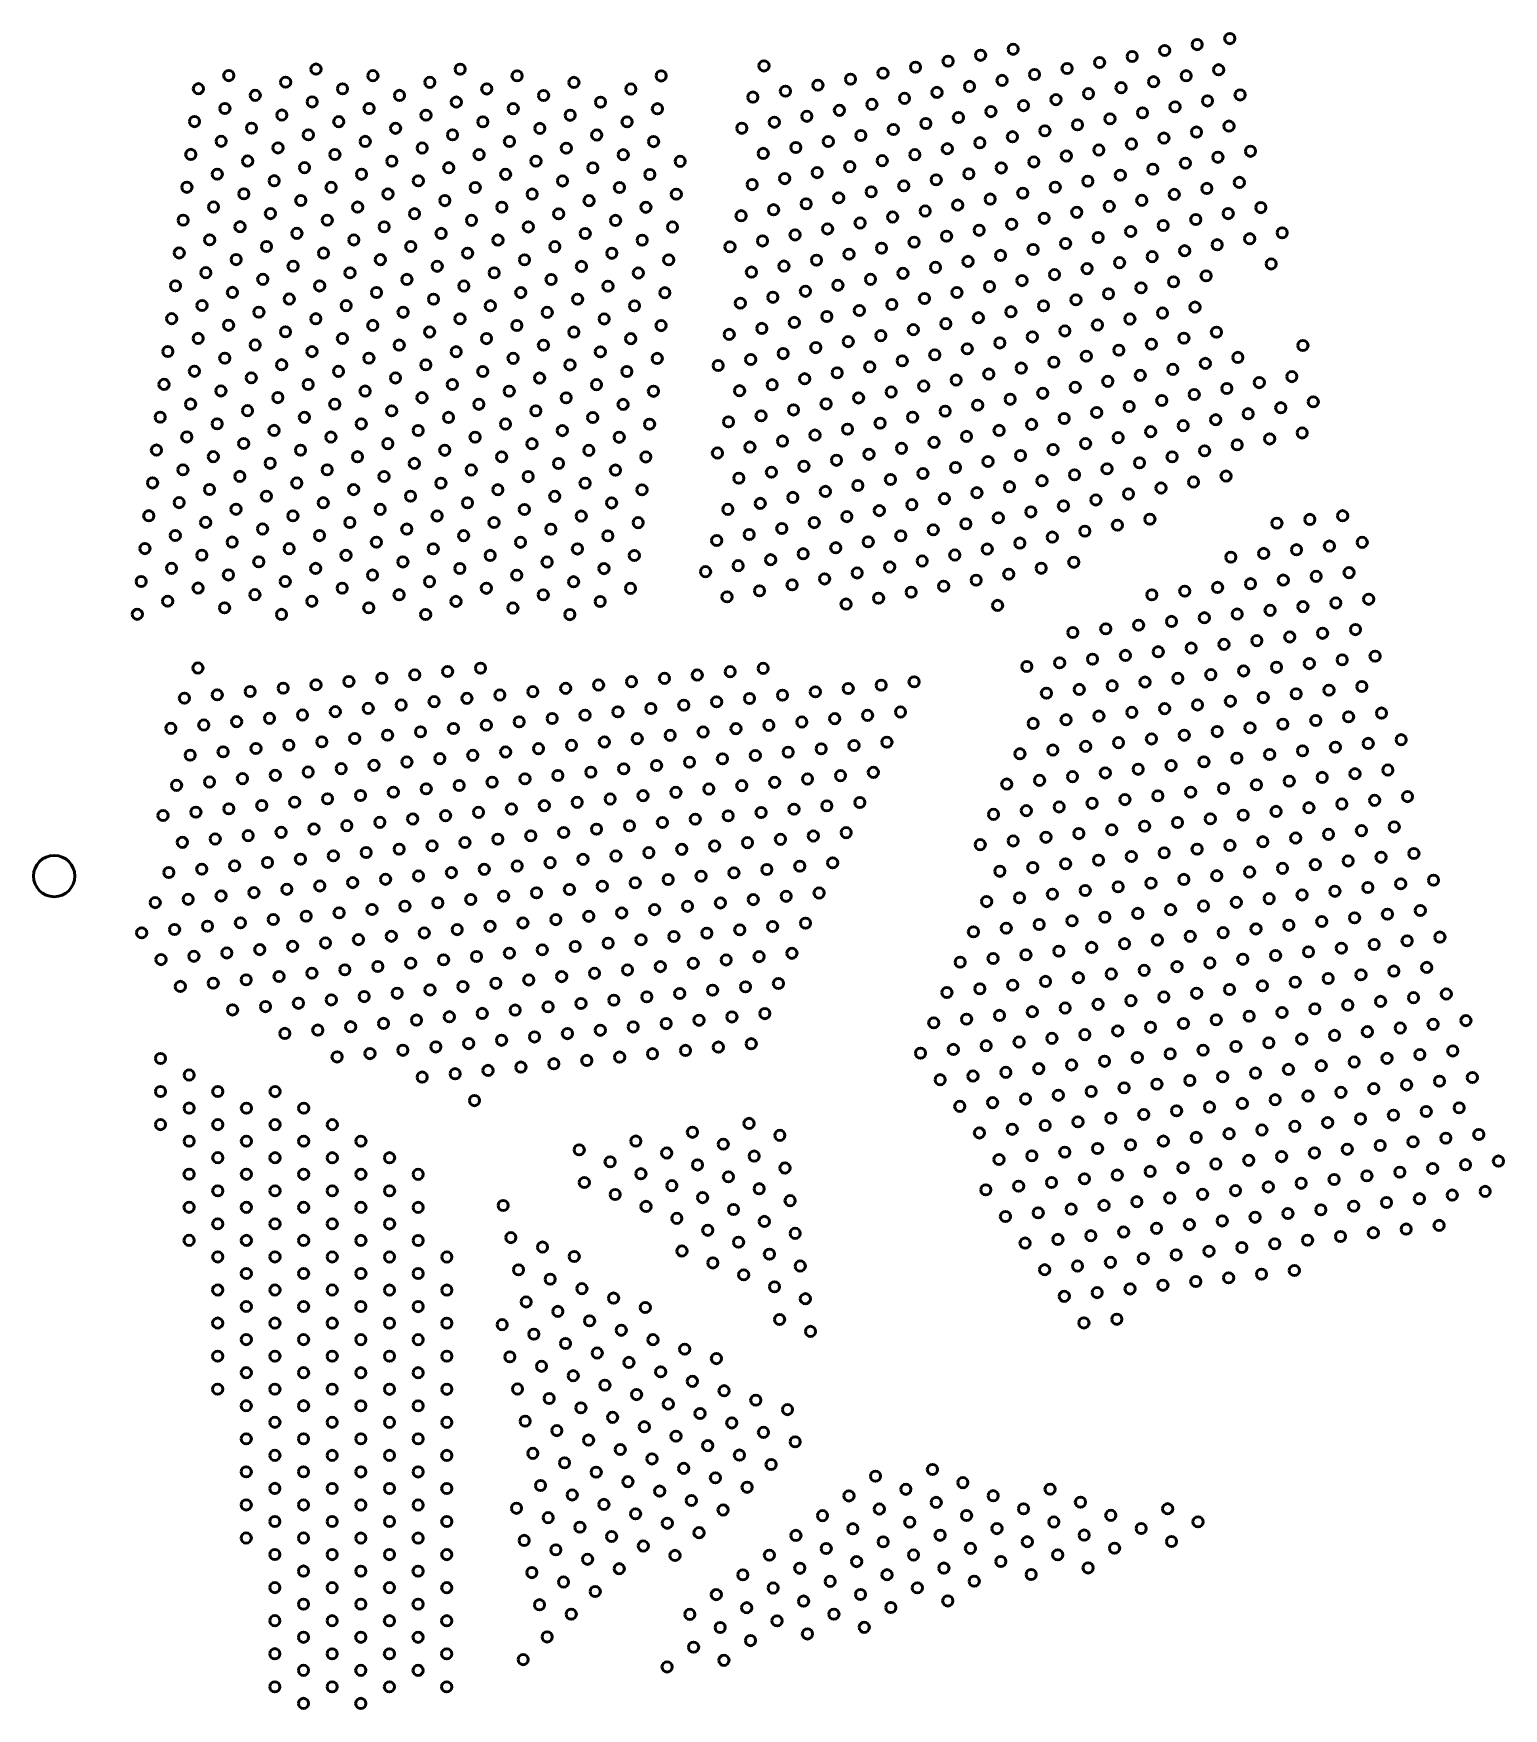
# Model space of a CAD drawing. Header units: millimetres. Extents: x 122 to 472, y 137 to 339.
# Drawn here: x 294.3 to 472.1, y 136.7 to 339.3 of the extents above; entities that cross this region are included whole.
import ezdxf

# ---------------------------------------------------------------- set-up
doc = ezdxf.new("R2010")
doc.units = ezdxf.units.MM
doc.header["$LTSCALE"] = 0.75
doc.layers.add('Visible', color=7, linetype='Continuous', lineweight=50)

msp = doc.modelspace()

# ---------------------------------------------------------------- linework, layer by layer
at = {"layer": 'Visible', "extrusion": (1e-16, 0, -1)}
for centre in [(-435.060704, 337.942341), (-438.994853, 338.665163), (-404.928604, 335.928246), (-408.862753, 336.651069), (-412.796902, 337.373891), (-423.258257, 335.773874), (-427.192406, 336.496696), (-431.126555, 337.219519), (-317.929859, 334.18985), (-328.483532, 334.977251), (-335.365451, 334.177758), (-345.919123, 334.965158), (-352.801042, 334.165666), (-370.236634, 334.153573), (-382.664803, 335.359797), (-393.126157, 333.759779), (-397.060306, 334.482602), (-400.994455, 335.205424), (-415.389959, 334.328229), (-419.324108, 335.051052), (-433.719612, 334.173857), (-437.653761, 334.896679), (-314.258106, 332.602958), (-321.140025, 331.803465), (-324.811778, 333.390358), (-331.693698, 332.590865), (-338.575617, 331.791373), (-342.24737, 333.378266), (-349.129289, 332.578773), (-356.011208, 331.779281), (-359.682962, 333.366173), (-366.564881, 332.566681), (-385.257859, 332.314135), (-389.192008, 333.036957), (-403.587512, 332.159762), (-407.521661, 332.882585), (-411.45581, 333.605407), (-421.917165, 332.00539), (-425.851314, 332.728212), (-429.785463, 333.451035), (-440.246818, 331.851018), (-317.468272, 330.216572), (-328.021944, 331.003973), (-334.903864, 330.20448), (-345.457536, 330.99188), (-352.339455, 330.192388), (-362.893128, 330.979788), (-369.775047, 330.180296), (-381.323711, 331.591312), (-391.785065, 329.991295), (-395.719214, 330.714118), (-399.653363, 331.43694), (-410.114718, 329.836923), (-414.048867, 330.559745), (-417.983016, 331.282568), (-428.444371, 329.682551), (-432.37852, 330.405373), (-436.312669, 331.128195), (-313.796519, 328.62968), (-320.678438, 327.830187), (-324.350191, 329.41708), (-331.23211, 328.617587), (-338.11403, 327.818095), (-341.785783, 329.404988), (-348.667702, 328.605495), (-355.549621, 327.806003), (-359.221374, 329.392895), (-366.103293, 328.593403), (-379.982619, 327.822828), (-383.916768, 328.545651), (-387.850916, 329.268473), (-398.312271, 327.668456), (-402.24642, 328.391278), (-406.180569, 329.114101), (-420.576073, 328.236906), (-424.510222, 328.959728), (-438.905726, 328.082534), (-317.006685, 326.243295), (-327.560357, 327.030695), (-334.442276, 326.231202), (-344.995949, 327.018602), (-351.877868, 326.21911), (-362.43154, 327.00651), (-369.313459, 326.207018), (-390.443973, 326.222811), (-394.378122, 326.945634), (-408.773626, 326.068439), (-412.707775, 326.791261), (-416.641924, 327.514084), (-427.103279, 325.914066), (-431.037428, 326.636889), (-434.971577, 327.359711), (-313.334932, 324.656402), (-320.216851, 323.856909), (-323.888604, 325.443802), (-330.770523, 324.64431), (-337.652442, 323.844817), (-341.324196, 325.43171), (-348.206115, 324.632217), (-355.088034, 323.832725), (-358.759787, 325.419617), (-365.641706, 324.620125), (-372.523625, 323.820632), (-382.575676, 324.777167), (-386.509825, 325.499989), (-396.971179, 323.899972), (-400.905328, 324.622794), (-404.839477, 325.345617), (-415.300832, 323.745599), (-419.234981, 324.468422), (-423.16913, 325.191244), (-433.630485, 323.591227), (-437.564634, 324.314049), (-441.498783, 325.036872), (-316.545098, 322.270017), (-327.09877, 323.057417), (-333.980689, 322.257924), (-344.534362, 323.045325), (-351.416281, 322.245832), (-361.969953, 323.033232), (-368.851872, 322.23374), (-385.168733, 321.731505), (-389.102881, 322.454327), (-393.03703, 323.17715), (-403.498385, 321.577132), (-407.432534, 322.299955), (-411.366683, 323.022777), (-425.762187, 322.145582), (-429.696336, 322.868405), (-312.873344, 320.683124), (-319.755264, 319.883631), (-323.427017, 321.470524), (-330.308936, 320.671032), (-337.190855, 319.871539), (-340.862608, 321.458432), (-347.744527, 320.658939), (-354.626447, 319.859447), (-358.2982, 321.44634), (-365.180119, 320.646847), (-372.062038, 319.847355), (-381.234584, 321.008683), (-395.630087, 320.131488), (-399.564236, 320.85431), (-413.95974, 319.977115), (-417.893889, 320.699938), (-421.828038, 321.42276), (-432.289393, 319.822743), (-436.223542, 320.545565), (-440.157691, 321.268388), (-316.08351, 318.296739), (-322.96543, 317.497246), (-326.637183, 319.084139), (-333.519102, 318.284646), (-340.401021, 317.485154), (-344.072774, 319.072047), (-350.954693, 318.272554), (-357.836613, 317.473062), (-361.508366, 319.059954), (-368.390285, 318.260462), (-383.827641, 317.963021), (-387.76179, 318.685843), (-391.695938, 319.408665), (-402.157293, 317.808648), (-406.091442, 318.531471), (-410.025591, 319.254293), (-420.486946, 317.654276), (-424.421095, 318.377098), (-428.355244, 319.099921), (-438.816599, 317.499904), (-442.750748, 318.222726), (-312.411757, 316.709846), (-319.293676, 315.910354), (-329.847349, 316.697754), (-336.729268, 315.898261), (-347.28294, 316.685661), (-354.164859, 315.886169), (-364.718532, 316.673569), (-371.600451, 315.874077), (-379.893492, 317.240198), (-390.354846, 315.640181), (-394.288995, 316.363004), (-398.223144, 317.085826), (-408.684499, 315.485809), (-412.618648, 316.208631), (-416.552797, 316.931454), (-430.948301, 316.054259), (-434.88245, 316.777081), (-315.621923, 314.323461), (-322.503842, 313.523968), (-326.175596, 315.110861), (-333.057515, 314.311369), (-339.939434, 313.511876), (-343.611187, 315.098769), (-350.493106, 314.299276), (-357.375025, 313.499784), (-361.046779, 315.086676), (-367.928698, 314.287184), (-378.5524, 313.471714), (-382.486549, 314.194537), (-386.420698, 314.917359), (-400.816201, 314.040164), (-404.75035, 314.762987), (-419.145854, 313.885792), (-423.080003, 314.608614), (-427.014152, 315.331437), (-437.475507, 313.731419), (-441.409656, 314.454242), (-445.343805, 315.177064), (-311.95017, 312.736568), (-318.832089, 311.937076), (-329.385761, 312.724476), (-336.267681, 311.924983), (-346.821353, 312.712384), (-353.703272, 311.912891), (-364.256945, 312.700291), (-371.138864, 311.900799), (-389.013755, 311.871697), (-392.947903, 312.59452), (-396.882052, 313.317342), (-407.343407, 311.717325), (-411.277556, 312.440147), (-415.211705, 313.16297), (-425.67306, 311.562952), (-429.607209, 312.285775), (-433.541358, 313.008597), (-444.002713, 311.40858), (-315.160336, 310.350183), (-322.042255, 309.55069), (-325.714008, 311.137583), (-332.595927, 310.338091), (-339.477847, 309.538598), (-343.1496, 311.125491), (-350.031519, 310.325998), (-356.913438, 309.526506), (-360.585191, 311.113399), (-367.467111, 310.313906), (-381.145457, 310.426053), (-385.079606, 311.148875), (-395.54096, 309.548858), (-399.475109, 310.27168), (-403.409258, 310.994503), (-413.870613, 309.394485), (-417.804762, 310.117308), (-421.738911, 310.84013), (-436.134415, 309.962935), (-311.488583, 308.76329), (-318.370502, 307.963798), (-328.924174, 308.751198), (-335.806093, 307.951705), (-346.359766, 308.739106), (-353.241685, 307.939613), (-363.795357, 308.727013), (-370.677277, 307.927521), (-383.738514, 307.380391), (-387.672663, 308.103213), (-391.606812, 308.826035), (-406.002315, 307.948841), (-409.936464, 308.671663), (-424.331968, 307.794468), (-428.266117, 308.517291), (-432.200266, 309.240113), (-314.698749, 306.376905), (-321.580668, 305.577413), (-325.252421, 307.164305), (-332.13434, 306.364813), (-339.016259, 305.56532), (-342.688013, 307.152213), (-349.569932, 306.35272), (-356.451851, 305.553228), (-360.123604, 307.140121), (-367.005523, 306.340628), (-379.804365, 306.657568), (-394.199868, 305.780374), (-398.134017, 306.503196), (-402.068166, 307.226018), (-412.529521, 305.626001), (-416.46367, 306.348824), (-420.397819, 307.071646), (-430.859174, 305.471629), (-434.793323, 306.194451), (-311.026995, 304.790012), (-317.908915, 303.99052), (-328.462587, 304.77792), (-335.344506, 303.978428), (-345.898179, 304.765828), (-352.780098, 303.966335), (-363.33377, 304.753735), (-370.215689, 303.954243), (-382.397422, 303.611907), (-386.331571, 304.334729), (-390.26572, 305.057551), (-400.727074, 303.457534), (-404.661223, 304.180357), (-408.595372, 304.903179), (-419.056727, 303.303162), (-422.990876, 304.025984), (-426.925025, 304.748807), (-314.237161, 302.403627), (-321.119081, 301.604135), (-324.790834, 303.191027), (-331.672753, 302.391535), (-338.554672, 301.592042), (-342.226425, 303.178935), (-349.108345, 302.379443), (-355.990264, 301.57995), (-359.662017, 303.166843), (-366.543936, 302.36735), (-378.463273, 302.889084), (-388.924628, 301.289067), (-392.858777, 302.01189), (-396.792925, 302.734712), (-411.188429, 301.857517), (-415.122578, 302.58034), (-429.518082, 301.703145), (-433.452231, 302.425967), (-437.38638, 303.14879), (-447.847735, 301.548772), (-310.565408, 300.816734), (-317.447327, 300.017242), (-328.001, 300.804642), (-334.882919, 300.00515), (-345.436591, 300.79255), (-352.318511, 299.993057), (-362.872183, 300.780458), (-369.754102, 299.980965), (-381.05633, 299.843423), (-384.990479, 300.566245), (-399.385982, 299.68905), (-403.320131, 300.411873), (-407.25428, 301.134695), (-417.715635, 299.534678), (-421.649784, 300.2575), (-425.583933, 300.980323), (-436.045288, 299.380305), (-439.979437, 300.103128), (-313.775574, 298.430349), (-320.657493, 297.630857), (-324.329247, 299.217749), (-331.211166, 298.418257), (-338.093085, 297.618765), (-341.764838, 299.205657), (-348.646757, 298.406165), (-355.528677, 297.606672), (-359.20043, 299.193565), (-366.082349, 298.394072), (-377.122181, 299.1206), (-387.583536, 297.520583), (-391.517685, 298.243406), (-395.451834, 298.966228), (-405.913188, 297.366211), (-409.847337, 298.089033), (-413.781486, 298.811856), (-424.242841, 297.211838), (-428.17699, 297.934661), (-432.111139, 298.657483), (-446.506643, 297.780288), (-310.103821, 296.843457), (-316.98574, 296.043964), (-323.867659, 295.244472), (-327.539413, 296.831364), (-334.421332, 296.031872), (-341.303251, 295.232379), (-344.975004, 296.819272), (-351.856923, 296.01978), (-358.738843, 295.220287), (-362.410596, 296.80718), (-369.292515, 296.007687), (-379.715238, 296.074939), (-383.649387, 296.797761), (-394.110742, 295.197744), (-398.04489, 295.920566), (-401.979039, 296.643388), (-416.374543, 295.766194), (-420.308692, 296.489016), (-434.704196, 295.611821), (-438.638345, 296.334644), (-442.572494, 297.057466), (-313.313987, 294.457071), (-320.195906, 293.657579), (-330.749579, 294.444979), (-337.631498, 293.645487), (-348.18517, 294.432887), (-355.067089, 293.633394), (-365.620762, 294.420795), (-386.242444, 293.752099), (-390.176593, 294.474921), (-404.572096, 293.597727), (-408.506245, 294.320549), (-412.440394, 295.043371), (-422.901749, 293.443354), (-426.835898, 294.166177), (-430.770047, 294.888999), (-441.231402, 293.288982), (-445.165551, 294.011804), (-449.0997, 294.734627), (-309.642234, 292.870179), (-316.524153, 292.070686), (-323.406072, 291.271194), (-327.077825, 292.858086), (-333.959745, 292.058594), (-340.841664, 291.259101), (-344.513417, 292.845994), (-351.395336, 292.046502), (-358.277255, 291.247009), (-361.949009, 292.833902), (-368.830928, 292.034409), (-378.374146, 292.306454), (-382.308295, 293.029277), (-392.76965, 291.42926), (-396.703799, 292.152082), (-400.637947, 292.874904), (-411.099302, 291.274887), (-415.033451, 291.99771), (-418.9676, 292.720532), (-433.363104, 291.843337), (-437.297253, 292.56616), (-312.8524, 290.483794), (-319.734319, 289.684301), (-330.287991, 290.471701), (-337.169911, 289.672209), (-347.723583, 290.459609), (-354.605502, 289.660116), (-365.159175, 290.447517), (-380.967203, 289.260793), (-384.901352, 289.983615), (-388.835501, 290.706437), (-399.296856, 289.10642), (-403.231004, 289.829243), (-407.165153, 290.552065), (-421.560657, 289.67487), (-425.494806, 290.397693), (-429.428955, 291.120515), (-439.89031, 289.520498), (-443.824459, 290.24332), (-447.758608, 290.966143), (-309.180647, 288.896901), (-316.062566, 288.097408), (-322.944485, 287.297916), (-326.616238, 288.884809), (-333.498157, 288.085316), (-340.380077, 287.285824), (-344.05183, 288.872716), (-350.933749, 288.073224), (-357.815668, 287.273731), (-361.487421, 288.860624), (-368.369341, 288.061131), (-377.033054, 288.53797), (-391.428558, 287.660776), (-395.362707, 288.383598), (-409.75821, 287.506403), (-413.692359, 288.229226), (-417.626508, 288.952048), (-428.087863, 287.352031), (-432.022012, 288.074853), (-435.956161, 288.797676), (-312.390813, 286.510516), (-319.272732, 285.711023), (-329.826404, 286.498423), (-336.708323, 285.698931), (-347.261996, 286.486331), (-354.143915, 285.686839), (-364.697587, 286.474239), (-379.626111, 285.492309), (-383.56026, 286.215131), (-387.494409, 286.937953), (-397.955764, 285.337936), (-401.889912, 286.060759), (-405.824061, 286.783581), (-416.285416, 285.183564), (-420.219565, 285.906386), (-424.153714, 286.629208), (-438.549218, 285.752014), (-308.719059, 284.923623), (-315.600979, 284.12413), (-322.482898, 283.324638), (-326.154651, 284.911531), (-333.03657, 284.112038), (-339.918489, 283.312546), (-343.590243, 284.899438), (-350.472162, 284.099946), (-357.354081, 283.300453), (-361.025834, 284.887346), (-367.907753, 284.087854), (-386.153317, 283.169469), (-390.087466, 283.892292), (-394.021615, 284.615114), (-408.417118, 283.737919), (-412.351267, 284.460741), (-426.746771, 283.583547), (-430.68092, 284.306369), (-434.615069, 285.029191), (-311.929225, 282.537238), (-318.811145, 281.737745), (-329.364817, 282.525145), (-336.246736, 281.725653), (-346.800409, 282.513053), (-353.682328, 281.713561), (-364.236, 282.500961), (-378.285019, 281.723825), (-382.219168, 282.446647), (-396.614672, 281.569452), (-400.548821, 282.292274), (-404.482969, 283.015097), (-414.944324, 281.41508), (-418.878473, 282.137902), (-422.812622, 282.860724), (-308.257472, 280.950345), (-315.139391, 280.150853), (-322.021311, 279.35136), (-325.693064, 280.938253), (-332.574983, 280.13876), (-339.456902, 279.339268), (-343.128655, 280.92616), (-350.010575, 280.126668), (-356.892494, 279.327175), (-360.564247, 280.914068), (-367.446166, 280.114576), (-384.812225, 279.400985), (-388.746374, 280.123807), (-392.680523, 280.84663), (-403.141877, 279.246613), (-407.076026, 279.969435), (-411.010175, 280.692257), (-421.47153, 279.09224), (-425.405679, 279.815063), (-429.339828, 280.537885), (-444.700515, 280.059282), (-448.67548, 280.506111), (-452.650444, 280.95294), (-307.795885, 276.977067), (-311.467638, 278.56396), (-318.349557, 277.764467), (-325.231477, 276.964975), (-328.90323, 278.551868), (-335.785149, 277.752375), (-342.667068, 276.952883), (-346.338821, 278.539775), (-353.220741, 277.740283), (-363.774413, 278.527683), (-376.943927, 277.95534), (-380.878076, 278.678163), (-391.339431, 277.078146), (-395.27358, 277.800968), (-399.207729, 278.52379), (-413.603232, 277.646596), (-417.537381, 278.369418), (-451.049927, 277.287106), (-455.024892, 277.733935), (-314.677804, 276.177575), (-321.559723, 275.378082), (-332.113396, 276.165482), (-338.995315, 275.36599), (-349.548987, 276.15339), (-356.430907, 275.353898), (-360.10266, 276.94079), (-366.984579, 276.141298), (-383.471133, 275.632501), (-387.405282, 276.355323), (-401.800786, 275.478129), (-405.734934, 276.200951), (-409.669083, 276.923773), (-420.130438, 275.323756), (-439.125034, 275.946618), (-443.099998, 276.393447), (-447.074963, 276.840276), (-307.334298, 273.003789), (-311.006051, 274.590682), (-317.88797, 273.791189), (-324.769889, 272.991697), (-328.441643, 274.57859), (-335.323562, 273.779097), (-342.205481, 272.979605), (-345.877234, 274.566497), (-352.759153, 273.767005), (-359.641073, 272.967512), (-363.312826, 274.554405), (-375.602835, 274.186856), (-379.536984, 274.909679), (-389.998339, 273.309662), (-393.932488, 274.032484), (-397.866637, 274.755306), (-408.327991, 273.155289), (-412.26214, 273.878112), (-416.196289, 274.600934), (-445.474446, 273.174442), (-449.44941, 273.621271), (-453.424375, 274.0681), (-314.216217, 272.204297), (-321.098136, 271.404804), (-331.651809, 272.192204), (-338.533728, 271.392712), (-349.0874, 272.180112), (-355.969319, 271.38062), (-366.522992, 272.16802), (-378.195892, 271.141195), (-382.130041, 271.864017), (-386.06419, 272.586839), (-396.525545, 270.986822), (-400.459694, 271.709645), (-404.393843, 272.432467), (-429.574587, 271.387125), (-433.549552, 271.833954), (-437.524517, 272.280783), (-441.499481, 272.727612), (-306.872711, 269.030511), (-310.544464, 270.617404), (-317.426383, 269.817912), (-324.308302, 269.018419), (-327.980055, 270.605312), (-334.861975, 269.805819), (-341.743894, 269.006327), (-345.415647, 270.593219), (-352.297566, 269.793727), (-359.179485, 268.994234), (-362.851239, 270.581127), (-392.591396, 270.264), (-410.921048, 270.109627), (-439.898964, 269.061778), (-443.873929, 269.508607), (-447.848894, 269.955436), (-451.823858, 270.402265), (-455.798823, 270.849094), (-420.024141, 266.827632), (-423.999106, 267.274461), (-427.97407, 267.72129), (-431.949035, 268.168119), (-435.924, 268.614948), (-454.198306, 267.183259), (-434.323483, 264.949114), (-438.298447, 265.395943), (-442.273412, 265.842772), (-446.248377, 266.289601), (-450.223341, 266.73643), (-418.423624, 263.161797), (-422.398589, 263.608626), (-426.373553, 264.055455), (-430.348518, 264.502284), (-448.622824, 263.070595), (-452.597789, 263.517424), (-456.572753, 263.964253), (-314.206824, 262.533585), (-332.464253, 260.900708), (-336.443898, 261.303729), (-340.423543, 261.70675), (-344.403188, 262.109772), (-348.382833, 262.512793), (-366.640262, 260.879915), (-370.619906, 261.282936), (-374.599551, 261.685958), (-378.579196, 262.088979), (-382.558841, 262.492), (-400.81627, 260.859123), (-414.44866, 262.714968), (-428.748001, 260.83645), (-432.722966, 261.283279), (-436.69793, 261.730108), (-440.672895, 262.176937), (-444.64786, 262.623766), (-312.566028, 258.885601), (-316.545673, 259.288622), (-320.525318, 259.691644), (-324.504963, 260.094665), (-328.484608, 260.497686), (-346.742037, 258.864809), (-350.721682, 259.26783), (-354.701327, 259.670851), (-358.680972, 260.073873), (-362.660617, 260.476894), (-380.918046, 258.844016), (-384.89769, 259.247037), (-388.877335, 259.650059), (-392.85698, 260.05308), (-396.836625, 260.456101), (-416.823107, 259.495962), (-420.798072, 259.942791), (-424.773036, 260.389621), (-443.047343, 258.957931), (-447.022307, 259.40476), (-450.997272, 259.851589), (-454.972236, 260.298418), (-326.843812, 256.849702), (-330.823457, 257.252723), (-334.803102, 257.655745), (-338.782747, 258.058766), (-342.762392, 258.461787), (-361.019821, 256.82891), (-364.999466, 257.231931), (-368.979111, 257.634952), (-372.958756, 258.037973), (-376.938401, 258.440995), (-395.195829, 256.808117), (-399.175474, 257.211138), (-423.172519, 256.723786), (-427.147484, 257.170615), (-431.122449, 257.617444), (-435.097413, 258.064273), (-439.072378, 258.511102), (-457.346684, 257.079413), (-310.925232, 255.237617), (-314.904877, 255.640638), (-318.884522, 256.043659), (-322.864167, 256.446681), (-341.121596, 254.813803), (-345.101241, 255.216824), (-349.080886, 255.619846), (-353.060531, 256.022867), (-357.040176, 256.425888), (-375.297605, 254.793011), (-379.27725, 255.196032), (-383.256895, 255.599053), (-387.23654, 256.002074), (-391.216185, 256.405096), (-415.22259, 255.830127), (-419.197555, 256.276957), (-437.471861, 254.845267), (-441.446826, 255.292096), (-445.42179, 255.738925), (-449.396755, 256.185754), (-453.37172, 256.632583), (-321.223371, 252.798697), (-325.203016, 253.201718), (-329.182661, 253.604739), (-333.162306, 254.00776), (-337.141951, 254.410782), (-355.39938, 252.777904), (-359.379025, 253.180925), (-363.35867, 253.583947), (-367.338315, 253.986968), (-371.31796, 254.389989), (-389.575389, 252.757111), (-393.555034, 253.160133), (-397.534679, 253.563154), (-421.572003, 253.057951), (-425.546967, 253.50478), (-429.521932, 253.951609), (-433.496896, 254.398438), (-451.771203, 252.966749), (-455.746167, 253.413578), (-459.721132, 253.860407), (-313.264082, 251.992654), (-317.243727, 252.395675), (-335.501155, 250.762797), (-339.4808, 251.165819), (-343.460445, 251.56884), (-347.44009, 251.971861), (-351.419735, 252.374883), (-369.677164, 250.742005), (-373.656809, 251.145026), (-377.636454, 251.548048), (-381.616099, 251.951069), (-385.595744, 252.35409), (-413.622073, 252.164293), (-417.597038, 252.611122), (-431.896379, 250.732603), (-435.871344, 251.179432), (-439.846309, 251.626261), (-443.821273, 252.07309), (-447.796238, 252.519919), (-315.602931, 248.747691), (-319.582576, 249.150712), (-323.562221, 249.553734), (-327.541866, 249.956755), (-331.52151, 250.359776), (-349.778939, 248.726898), (-353.758584, 249.12992), (-357.738229, 249.532941), (-361.717874, 249.935962), (-365.697519, 250.338984), (-383.954948, 248.706106), (-387.934593, 249.109127), (-391.914238, 249.512149), (-395.893883, 249.91517), (-415.996521, 248.945287), (-419.971486, 249.392116), (-423.94645, 249.838945), (-427.921415, 250.285774), (-446.195721, 248.854085), (-450.170686, 249.300914), (-454.14565, 249.747743), (-458.120615, 250.194572), (-311.623286, 248.34467), (-329.880715, 246.711792), (-333.86036, 247.114813), (-337.840005, 247.517835), (-341.81965, 247.920856), (-345.799294, 248.323877), (-364.056723, 246.690999), (-368.036368, 247.094021), (-372.016013, 247.497042), (-375.995658, 247.900063), (-379.975303, 248.303085), (-412.021556, 248.498458), (-426.320898, 246.619939), (-430.295862, 247.066768), (-434.270827, 247.513597), (-438.245792, 247.960426), (-442.220756, 248.407255), (-460.495062, 246.975566), (-309.98249, 244.696685), (-313.962135, 245.099707), (-317.94178, 245.502728), (-321.921425, 245.905749), (-325.90107, 246.308771), (-344.158499, 244.675893), (-348.138144, 245.078914), (-352.117789, 245.481935), (-356.097433, 245.884957), (-360.077078, 246.287978), (-378.334507, 244.6551), (-382.314152, 245.058122), (-386.293797, 245.461143), (-390.273442, 245.864164), (-394.253087, 246.267186), (-410.421039, 244.832623), (-414.396004, 245.279452), (-418.370969, 245.726281), (-422.345933, 246.17311), (-440.620239, 244.741421), (-444.595204, 245.18825), (-448.570169, 245.635079), (-452.545133, 246.081908), (-456.520098, 246.528737), (-324.260274, 242.660786), (-328.239919, 243.063808), (-332.219564, 243.466829), (-336.199209, 243.86985), (-340.178854, 244.272872), (-358.436283, 242.639994), (-362.415928, 243.043015), (-366.395573, 243.446036), (-370.375217, 243.849058), (-374.354862, 244.252079), (-392.612291, 242.619201), (-424.720381, 242.954104), (-428.695345, 243.400933), (-432.67031, 243.847762), (-436.645275, 244.294592), (-454.919581, 242.862902), (-458.894546, 243.309731), (-312.321339, 241.451722), (-316.300984, 241.854744), (-320.280629, 242.257765), (-338.538058, 240.624887), (-342.517703, 241.027909), (-346.497348, 241.43093), (-350.476993, 241.833951), (-354.456638, 242.236973), (-372.714067, 240.604095), (-376.693712, 241.007116), (-380.673356, 241.410137), (-384.653001, 241.813159), (-388.632646, 242.21618), (-408.820522, 241.166788), (-412.795487, 241.613617), (-416.770452, 242.060446), (-420.745416, 242.507275), (-435.044758, 240.628757), (-439.019722, 241.075586), (-442.994687, 241.522415), (-446.969652, 241.969244), (-450.944616, 242.416073), (-318.639833, 238.609781), (-322.619478, 239.012802), (-326.599123, 239.415823), (-330.578768, 239.818845), (-334.558413, 240.221866), (-352.815842, 238.588988), (-356.795487, 238.99201), (-360.775132, 239.395031), (-364.754777, 239.798052), (-368.734422, 240.201073), (-386.991851, 238.568196), (-390.971496, 238.971217), (-419.144899, 238.84144), (-423.119864, 239.288269), (-427.094829, 239.735098), (-431.069793, 240.181928), (-449.344099, 238.750238), (-453.319064, 239.197067), (-457.294029, 239.643896), (-461.268993, 240.090725), (-310.680543, 237.803738), (-314.660188, 238.206759), (-332.917617, 236.573882), (-336.897262, 236.976903), (-340.876907, 237.379924), (-344.856552, 237.782946), (-348.836197, 238.185967), (-367.093626, 236.553089), (-371.073271, 236.956111), (-375.052916, 237.359132), (-379.032561, 237.762153), (-383.012206, 238.165174), (-411.19497, 237.947782), (-415.169935, 238.394611), (-429.469276, 236.516093), (-433.444241, 236.962922), (-437.419205, 237.409751), (-441.39417, 237.85658), (-445.369135, 238.303409), (-463.643441, 236.87172), (-313.019393, 234.558775), (-316.999038, 234.961797), (-320.978682, 235.364818), (-324.958327, 235.767839), (-328.937972, 236.17086), (-347.195401, 234.537983), (-351.175046, 234.941004), (-355.154691, 235.344025), (-359.134336, 235.747047), (-363.113981, 236.150068), (-381.37141, 234.51719), (-385.351055, 234.920211), (-389.3307, 235.323233), (-413.569418, 234.728776), (-417.544382, 235.175605), (-421.519347, 235.622434), (-425.494312, 236.069264), (-443.768618, 234.637574), (-447.743582, 235.084403), (-451.718547, 235.531232), (-455.693512, 235.978061), (-459.668476, 236.42489), (-309.039748, 234.155754), (-327.297177, 232.522876), (-331.276821, 232.925897), (-335.256466, 233.328919), (-339.236111, 233.73194), (-343.215756, 234.134961), (-361.473185, 232.502084), (-365.45283, 232.905105), (-369.432475, 233.308126), (-373.41212, 233.711148), (-377.391765, 234.114169), (-409.594453, 234.281947), (-423.893795, 232.403429), (-427.868759, 232.850258), (-431.843724, 233.297087), (-435.818688, 233.743916), (-439.793653, 234.190745), (-458.067959, 232.759056), (-462.042924, 233.205885), (-307.398952, 230.50777), (-311.378597, 230.910791), (-315.358242, 231.313812), (-319.337887, 231.716834), (-323.317532, 232.119855), (-341.574961, 230.486977), (-345.554605, 230.889998), (-349.53425, 231.29302), (-353.513895, 231.696041), (-357.49354, 232.099062), (-375.750969, 230.466185), (-379.730614, 230.869206), (-383.710259, 231.272227), (-387.689904, 231.675249), (-407.993936, 230.616112), (-411.968901, 231.062941), (-415.943865, 231.50977), (-419.91883, 231.9566), (-438.193136, 230.52491), (-442.168101, 230.971739), (-446.143065, 231.418568), (-450.11803, 231.865397), (-454.092995, 232.312227), (-321.676736, 228.471871), (-325.656381, 228.874892), (-329.636026, 229.277913), (-333.615671, 229.680934), (-337.595316, 230.083956), (-355.852744, 228.451078), (-359.832389, 228.854099), (-363.812034, 229.257121), (-367.791679, 229.660142), (-371.771324, 230.063163), (-422.293278, 228.737594), (-426.268242, 229.184423), (-430.243207, 229.631252), (-434.218171, 230.078081), (-452.492478, 228.646392), (-456.467442, 229.093221), (-460.442407, 229.54005), (-464.417372, 229.986879), (-309.737801, 227.262807), (-313.717446, 227.665828), (-317.697091, 228.068849), (-335.95452, 226.435972), (-339.934165, 226.838993), (-343.91381, 227.242014), (-347.893455, 227.645035), (-351.8731, 228.048057), (-370.130528, 226.415179), (-374.110173, 226.8182), (-378.089818, 227.221222), (-382.069463, 227.624243), (-386.049108, 228.027264), (-406.393419, 226.950277), (-410.368384, 227.397107), (-414.343348, 227.843936), (-418.318313, 228.290765), (-432.617655, 226.412246), (-436.592619, 226.859075), (-440.567584, 227.305904), (-444.542548, 227.752733), (-448.517513, 228.199563), (-462.816855, 226.321044), (-316.056295, 224.420865), (-320.03594, 224.823886), (-324.015585, 225.226908), (-327.99523, 225.629929), (-331.974875, 226.03295), (-350.232304, 224.400072), (-354.211949, 224.803094), (-358.191594, 225.206115), (-362.171239, 225.609136), (-366.150884, 226.012158), (-384.408312, 224.37928), (-416.717796, 224.62493), (-420.692761, 225.071759), (-424.667725, 225.518588), (-428.64269, 225.965417), (-446.916996, 224.533728), (-450.891961, 224.980557), (-454.866925, 225.427386), (-458.84189, 225.874215), (-312.07665, 224.017844), (-330.334079, 222.384966), (-334.313724, 222.787987), (-338.293369, 223.191009), (-342.273014, 223.59403), (-346.252659, 223.997051), (-364.510088, 222.364173), (-368.489733, 222.767195), (-372.469378, 223.170216), (-376.449023, 223.573237), (-380.428667, 223.976259), (-404.792902, 223.284443), (-408.767867, 223.731272), (-412.742831, 224.178101), (-427.042173, 222.299582), (-431.017138, 222.746411), (-434.992102, 223.19324), (-438.967067, 223.640069), (-442.942031, 224.086899), (-461.216338, 222.655209), (-465.191302, 223.102038), (-318.395144, 221.175902), (-322.374789, 221.578923), (-326.354434, 221.981945), (-344.611863, 220.349067), (-348.591508, 220.752088), (-352.571153, 221.15511), (-356.550798, 221.558131), (-360.530443, 221.961152), (-378.787872, 220.328274), (-382.767517, 220.731296), (-411.142314, 220.512266), (-415.117279, 220.959095), (-419.092244, 221.405924), (-423.067208, 221.852753), (-441.341514, 220.421064), (-445.316479, 220.867893), (-449.291444, 221.314722), (-453.266408, 221.761551), (-457.241373, 222.20838), (-324.713638, 218.33396), (-328.693283, 218.736982), (-332.672928, 219.140003), (-336.652573, 219.543024), (-340.632218, 219.946046), (-358.889647, 218.313168), (-362.869292, 218.716189), (-366.848937, 219.11921), (-370.828582, 219.522232), (-374.808227, 219.925253), (-403.192385, 219.618608), (-407.16735, 220.065437), (-425.441656, 218.633747), (-429.416621, 219.080576), (-433.391585, 219.527405), (-437.36655, 219.974235), (-455.640856, 218.542545), (-459.615821, 218.989374), (-463.590785, 219.436203), (-467.56575, 219.883032), (-338.991422, 216.298061), (-342.971067, 216.701083), (-346.950712, 217.104104), (-350.930357, 217.507125), (-354.910002, 217.910147), (-373.167431, 216.277269), (-377.147076, 216.68029), (-381.126721, 217.083311), (-405.566833, 216.399602), (-409.541797, 216.846431), (-413.516762, 217.29326), (-417.491727, 217.740089), (-421.466691, 218.186918), (-435.766033, 216.3084), (-439.740997, 216.755229), (-443.715962, 217.202058), (-447.690927, 217.648887), (-451.665891, 218.095716), (-465.965233, 216.217198), (-309.675673, 215.304671), (-331.032132, 215.492019), (-335.011777, 215.89504), (-353.269206, 214.262162), (-357.248851, 214.665184), (-361.228496, 215.068205), (-365.208141, 215.471226), (-369.187786, 215.874248), (-401.591868, 215.952773), (-419.866174, 214.521083), (-423.841139, 214.967912), (-427.816104, 215.414741), (-431.791068, 215.861571), (-450.065374, 214.429881), (-454.040339, 214.87671), (-458.015304, 215.323539), (-461.990268, 215.770368), (-313.139021, 213.303365), (-341.330271, 213.053098), (-345.309916, 213.45612), (-349.289561, 213.859141), (-403.966316, 212.733767), (-407.94128, 213.180596), (-411.916245, 213.627425), (-415.89121, 214.074254), (-430.190551, 212.195736), (-434.165516, 212.642565), (-438.140481, 213.089394), (-442.115445, 213.536223), (-446.09041, 213.983052), (-464.364716, 212.551363), (-468.339681, 212.998192), (-309.674166, 211.304671), (-316.602368, 211.302059), (-323.530571, 211.299448), (-347.648766, 210.211157), (-414.290693, 210.408419), (-418.265657, 210.855248), (-422.240622, 211.302078), (-426.215587, 211.748907), (-444.489893, 210.317217), (-448.464857, 210.764046), (-452.439822, 211.210875), (-456.414787, 211.657704), (-460.389751, 212.104534), (-313.137513, 209.303365), (-320.065716, 209.300754), (-326.993919, 209.298142), (-406.340764, 209.514761), (-410.315728, 209.96159), (-424.61507, 208.083072), (-428.590034, 208.529901), (-432.564999, 208.97673), (-436.539964, 209.423559), (-440.514928, 209.870388), (-458.789234, 208.438699), (-462.764199, 208.885528), (-466.739164, 209.332357), (-309.672658, 207.304671), (-316.600861, 207.30206), (-323.529063, 207.299448), (-330.457266, 207.296837), (-374.011077, 206.382034), (-380.856507, 207.449787), (-408.715211, 206.295755), (-412.690176, 206.742584), (-416.66514, 207.189414), (-420.640105, 207.636243), (-438.914411, 206.204553), (-442.889376, 206.651382), (-446.86434, 207.098211), (-450.839305, 207.54504), (-454.81427, 207.99187), (-469.113611, 206.113351), (-313.136005, 205.303366), (-320.064208, 205.300754), (-326.992411, 205.298143), (-333.920614, 205.295531), (-360.320218, 204.246528), (-367.165648, 205.314281), (-377.742026, 204.939805), (-384.587455, 206.007558), (-423.014553, 204.417237), (-426.989517, 204.864066), (-430.964482, 205.310895), (-434.939447, 205.757724), (-453.213753, 204.326035), (-457.188717, 204.772864), (-461.163682, 205.219693), (-465.138647, 205.666522), (-316.599353, 203.30206), (-323.527556, 203.299448), (-330.455758, 203.296837), (-337.383961, 203.294225), (-364.051167, 202.8043), (-370.896596, 203.872052), (-374.627545, 202.429824), (-381.472974, 203.497576), (-385.203922, 202.055348), (-411.089659, 203.07675), (-415.064623, 203.523579), (-419.039588, 203.970408), (-433.33893, 202.091889), (-437.313894, 202.538718), (-441.288859, 202.985547), (-445.263823, 203.432376), (-449.238788, 203.879206), (-463.53813, 202.000687), (-467.513094, 202.447516), (-471.488059, 202.894345), (-313.134498, 201.303366), (-320.0627, 201.300754), (-326.990903, 201.298143), (-333.919106, 201.295531), (-340.847309, 201.29292), (-360.936686, 200.294318), (-367.782115, 201.362071), (-378.358493, 200.987595), (-417.439071, 200.304573), (-421.414036, 200.751402), (-425.389, 201.198231), (-429.363965, 201.64506), (-447.638271, 200.213371), (-451.613236, 200.6602), (-455.5882, 201.107029), (-459.563165, 201.553858), (-316.597845, 199.30206), (-323.526048, 199.299449), (-330.454251, 199.296837), (-337.382453, 199.294226), (-364.667634, 198.852089), (-371.513064, 199.919842), (-375.244012, 198.477613), (-382.089441, 199.545366), (-385.82039, 198.103137), (-409.489142, 199.410915), (-413.464106, 199.857744), (-427.763448, 197.979225), (-431.738413, 198.426054), (-435.713377, 198.872883), (-439.688342, 199.319713), (-443.663307, 199.766542), (-461.937613, 198.334852), (-465.912577, 198.781681), (-469.887542, 199.22851), (-313.13299, 197.303366), (-320.061193, 197.300755), (-326.989395, 197.298143), (-333.917598, 197.295532), (-340.845801, 197.29292), (-351.120324, 197.526937), (-368.398583, 197.40986), (-372.129531, 195.967631), (-378.97496, 197.035384), (-411.86359, 196.191909), (-415.838554, 196.638738), (-419.813519, 197.085567), (-423.788483, 197.532396), (-442.06279, 196.100707), (-446.037754, 196.547536), (-450.012719, 196.994365), (-453.987683, 197.441194), (-457.962648, 197.888023), (-316.596337, 195.302061), (-323.52454, 195.299449), (-330.452743, 195.296837), (-337.380945, 195.294226), (-375.860479, 194.525403), (-382.705909, 195.593155), (-386.436857, 194.150927), (-426.162931, 194.31339), (-430.137896, 194.760219), (-434.11286, 195.207049), (-438.087825, 195.653878), (-456.362131, 194.222188), (-460.337096, 194.669017), (-464.31206, 195.115846), (-313.131482, 193.303367), (-320.059685, 193.300755), (-326.987887, 193.298143), (-333.91609, 193.295532), (-340.844293, 193.29292), (-352.048501, 193.636116), (-355.882139, 192.49453), (-372.745998, 192.015421), (-379.591428, 193.083174), (-414.238037, 192.972903), (-418.213002, 193.419732), (-422.187966, 193.866561), (-436.487308, 191.988043), (-440.462273, 192.434872), (-444.437237, 192.881701), (-448.412202, 193.32853), (-452.387166, 193.775359), (-316.594829, 191.302061), (-323.523032, 191.299449), (-330.451235, 191.296838), (-337.379438, 191.294226), (-344.30764, 191.291615), (-359.715777, 191.352944), (-376.476947, 190.573192), (-383.322376, 191.640945), (-387.053325, 190.198716), (-420.587449, 190.200726), (-424.562414, 190.647555), (-428.537379, 191.094385), (-432.512343, 191.541214), (-320.058177, 189.300755), (-326.98638, 189.298144), (-333.914582, 189.295532), (-340.842785, 189.292921), (-352.976677, 189.745295), (-356.810315, 188.603709), (-380.207895, 189.130963), (-416.612485, 189.753897), (-430.911826, 187.875379), (-434.886791, 188.322208), (-438.861756, 188.769037), (-442.83672, 189.215866), (-446.811685, 189.662695), (-316.593322, 187.302061), (-323.521524, 187.29945), (-330.449727, 187.296838), (-337.37793, 187.294226), (-344.306133, 187.291615), (-353.904854, 185.854474), (-360.643953, 187.462123), (-364.477591, 186.320537), (-383.938844, 187.688734), (-387.669792, 186.246506), (-418.986932, 186.534891), (-422.961897, 186.981721), (-426.936862, 187.42855), (-320.056669, 185.300756), (-326.984872, 185.298144), (-333.913075, 185.295532), (-340.841277, 185.292921), (-357.738492, 184.712888), (-368.31123, 185.178951), (-425.336345, 183.762715), (-316.591814, 183.302061), (-323.520017, 183.29945), (-330.448219, 183.296838), (-337.376422, 183.294227), (-344.304625, 183.291615), (-350.999392, 183.105239), (-354.83303, 181.963653), (-361.57213, 183.571302), (-365.405768, 182.429716), (-384.555311, 183.736524), (-388.286259, 182.294295), (-421.36138, 183.315886), (-320.055161, 181.300756), (-326.983364, 181.298144), (-333.911567, 181.295533), (-340.83977, 181.292921), (-358.666668, 180.822067), (-369.239406, 181.28813), (-373.073044, 180.146544), (-316.590306, 179.302062), (-323.518509, 179.29945), (-330.446712, 179.296839), (-337.374914, 179.294227), (-344.303117, 179.291615), (-351.927569, 179.214418), (-355.761207, 178.072832), (-362.500306, 179.680481), (-366.333945, 178.538895), (-376.906682, 179.004958), (-320.053654, 177.300756), (-326.981856, 177.298145), (-333.910059, 177.295533), (-340.838262, 177.292921), (-359.594845, 176.931246), (-363.428483, 175.78966), (-370.167583, 177.397309), (-374.001221, 176.255723), (-316.588798, 175.302062), (-323.517001, 175.29945), (-330.445204, 175.296839), (-337.373407, 175.294227), (-344.301609, 175.291616), (-352.855745, 175.323597), (-356.689383, 174.182011), (-367.262121, 174.648074), (-377.834859, 175.114137), (-381.668497, 173.972551), (-320.052146, 173.300756), (-326.980349, 173.298145), (-333.908551, 173.295533), (-340.836754, 173.292922), (-360.523021, 173.040425), (-364.356659, 171.898839), (-371.095759, 173.506488), (-374.929397, 172.364902), (-385.502135, 172.830965), (-323.515493, 171.299451), (-330.443696, 171.296839), (-337.371899, 171.294228), (-344.300101, 171.291616), (-353.783922, 171.432776), (-357.61756, 170.29119), (-368.190298, 170.757253), (-372.023936, 169.615667), (-378.763035, 171.223316), (-382.596674, 170.08173), (-320.050638, 169.300757), (-326.978841, 169.298145), (-333.907043, 169.295534), (-340.835246, 169.292922), (-361.451198, 169.149604), (-365.284836, 168.008018), (-375.857574, 168.474081), (-386.430312, 168.940144), (-323.513985, 167.299451), (-330.442188, 167.296839), (-337.370391, 167.294228), (-344.298594, 167.291616), (-354.712098, 167.541955), (-358.545736, 166.400369), (-369.118474, 166.866432), (-372.952112, 165.724846), (-379.691212, 167.332495), (-383.52485, 166.190909), (-403.034916, 165.582319), (-320.04913, 165.300757), (-326.977333, 165.298145), (-333.905536, 165.295534), (-340.833738, 165.292922), (-355.640275, 163.651134), (-362.379374, 165.258783), (-366.213012, 164.117197), (-376.78575, 164.58326), (-396.153331, 164.779948), (-406.707332, 163.996962), (-323.512478, 163.299451), (-330.44068, 163.29684), (-337.368883, 163.294228), (-344.297086, 163.291617), (-359.473913, 162.509548), (-370.046651, 162.975611), (-373.880289, 161.834025), (-380.619388, 163.441674), (-392.944164, 162.39222), (-399.825748, 163.194591), (-403.498165, 161.609234), (-410.379749, 162.411605), (-417.261333, 163.213976), (-420.93375, 161.628619), (-320.047622, 161.300757), (-326.975825, 161.298146), (-333.904028, 161.295534), (-340.832231, 161.292923), (-352.734813, 160.901899), (-356.568451, 159.760313), (-363.307551, 161.367962), (-367.141189, 160.226376), (-377.713927, 160.692439), (-389.734996, 160.004492), (-396.61658, 160.806863), (-407.170581, 160.023877), (-414.052165, 160.826248), (-424.606166, 160.043263), (-431.48775, 160.845634), (-323.51097, 159.299452), (-330.439173, 159.29684), (-337.367375, 159.294228), (-344.295578, 159.291617), (-360.402089, 158.618727), (-364.235727, 157.477141), (-370.974827, 159.08479), (-374.808465, 157.943204), (-386.525829, 157.616765), (-393.407413, 158.419136), (-400.288997, 159.221506), (-403.961414, 157.63615), (-410.842998, 158.438521), (-417.724582, 159.240892), (-421.396999, 157.655535), (-428.278583, 158.457906), (-435.160167, 159.260277), (-320.046115, 157.300758), (-326.974317, 157.298146), (-333.90252, 157.295534), (-340.830723, 157.292923), (-353.66299, 157.011078), (-357.496628, 155.869492), (-368.069366, 156.335555), (-390.198245, 156.031408), (-397.07983, 156.833779), (-407.63383, 156.050793), (-414.515415, 156.853164), (-425.069415, 156.070178), (-431.951, 156.872549), (-323.509462, 155.299452), (-330.437665, 155.29684), (-337.365868, 155.294229), (-344.29407, 155.291617), (-361.330266, 154.727906), (-365.163904, 153.58632), (-371.903004, 155.193969), (-383.316661, 155.229037), (-386.989078, 153.64368), (-393.870662, 154.446051), (-400.752246, 155.248422), (-404.424663, 153.663065), (-411.306247, 154.465436), (-418.187831, 155.267807), (-421.860248, 153.68245), (-326.97281, 153.298146), (-333.901012, 153.295535), (-340.829215, 153.292923), (-354.591166, 153.120257), (-358.424804, 151.978671), (-380.107494, 152.841309), (-390.661494, 152.058323), (-397.543079, 152.860694), (-408.097079, 152.077708), (-414.978664, 152.880079), (-323.507954, 151.299452), (-330.436157, 151.296841), (-337.36436, 151.294229), (-344.292562, 151.291617), (-362.258442, 150.837085), (-376.898326, 150.453581), (-383.77991, 151.255952), (-387.452327, 149.670596), (-394.333911, 150.472967), (-401.215495, 151.275338), (-404.887912, 149.689981), (-323.506446, 147.299452), (-326.971302, 149.298147), (-330.434649, 147.296841), (-333.899504, 149.295535), (-337.362852, 147.294229), (-340.827707, 149.292923), (-344.291055, 147.291618), (-355.519343, 149.229436), (-359.352981, 148.08785), (-373.689159, 148.065854), (-380.570743, 148.868225), (-391.124744, 148.085239), (-398.006328, 148.88761), (-326.969794, 145.298147), (-333.897997, 145.295535), (-340.826199, 145.292924), (-356.447519, 145.338615), (-377.361575, 146.480497), (-384.243159, 147.282868), (-387.915576, 145.697511), (-394.79716, 146.499882), (-323.504939, 143.299453), (-330.433141, 143.296841), (-337.361344, 143.29423), (-344.289547, 143.291618), (-374.152408, 144.092769), (-381.033992, 144.89514), (-326.968286, 141.298147), (-333.896489, 141.295536), (-340.824692, 141.292924), (-353.542058, 142.58938), (-370.94324, 141.705041), (-377.824824, 142.507412), (-323.503431, 139.299453), (-330.431634, 139.296841), (-337.359836, 139.29423), (-344.288039, 139.291618), (-326.966778, 137.298147), (-333.894981, 137.295536)]:
    msp.add_circle(centre, 0.617, dxfattribs=at)
at = {"layer": 'Visible'}
msp.add_circle((296.817057, 237.368956), 2.5, dxfattribs=at)

doc.saveas('drawing.dxf')
